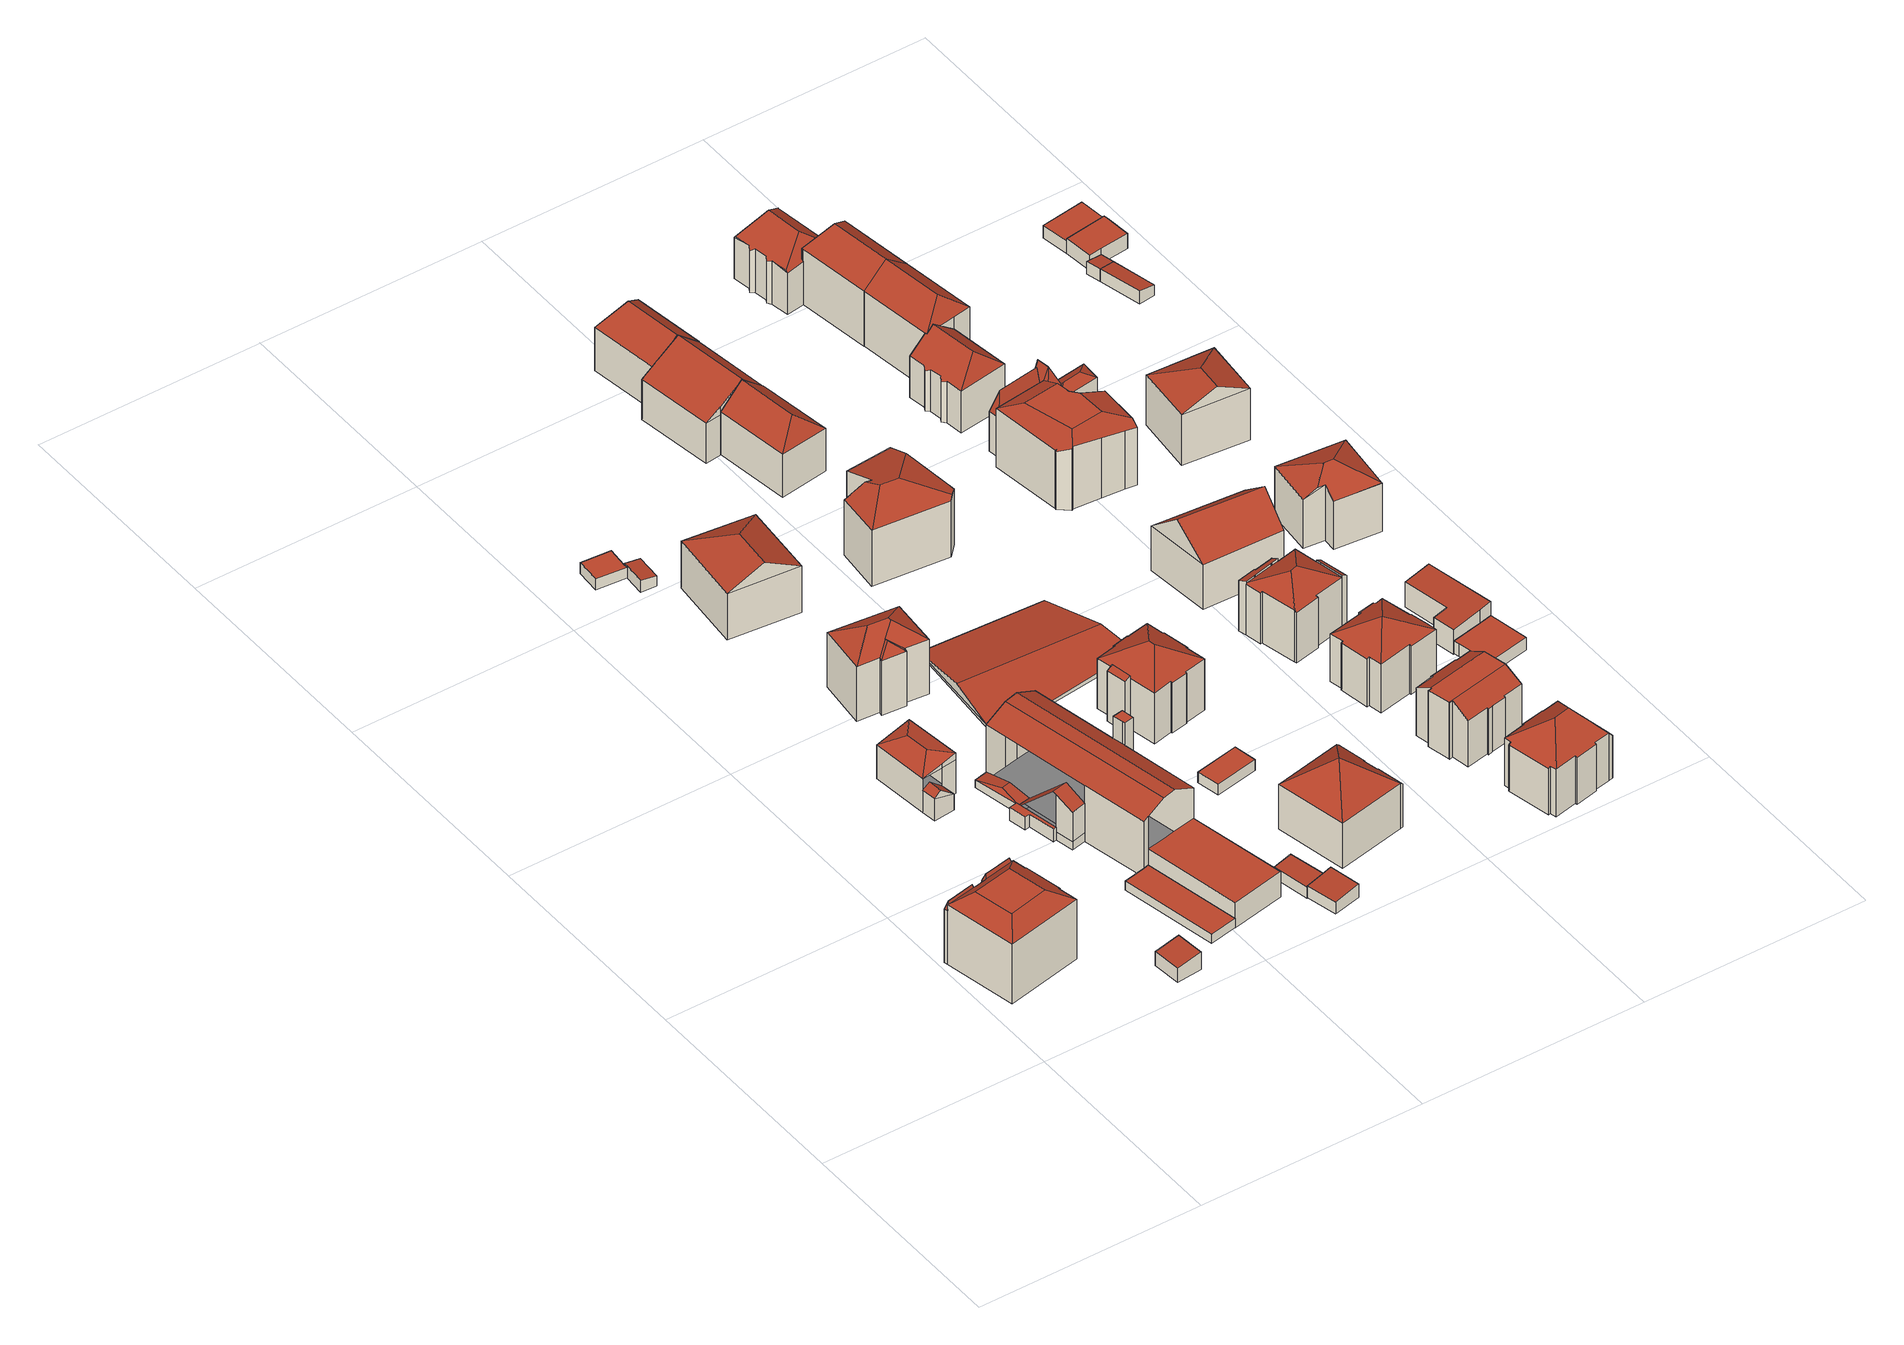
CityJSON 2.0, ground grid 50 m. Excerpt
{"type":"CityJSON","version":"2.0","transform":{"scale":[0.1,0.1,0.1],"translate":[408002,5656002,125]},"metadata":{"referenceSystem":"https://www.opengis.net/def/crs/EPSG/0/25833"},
"CityObjects":{
"building1":{"type":"Building","attributes":{"Gemeindeschluessel":14612000,"Geometrietyp2DReferenz":"3000","function":"31001_9998","roofType":"9999"},"children":["building1-1","building1-2","building1-3"]},
"building1-1":{"type":"BuildingPart","attributes":{"Dachtyp_tdc":"tdcCutTentRoof","Dachneigung":0.402,"QualitaetDacherkennung":62,"Geometrietyp2DReferenz":"3000","measuredHeight":16.94,"roofType":"9999"},"parents":["building1"],"geometry":[{"type":"MultiSurface","lod":"2","boundaries":[[[0,1,2,3,4,5]],[[6,7,8,9,10]],[[7,11,12,8]],[[11,13,14,12]],[[13,15,16,14]],[[15,17,18,16]],[[17,19,20,18]],[[19,21,22,23,20]],[[21,19,24,25]],[[6,1,0,21,25,26]],[[17,15,13,11,7,6,26,27]],[[19,17,27,24]],[[27,26,25,24]],[[23,4,3,9,8,12,14,16,18,20]]],"semantics":{"surfaces":[{"type":"WallSurface"},{"type":"RoofSurface"},{"type":"GroundSurface"}],"values":[0,0,0,0,0,0,0,0,1,1,1,1,1,2]}}]},
"building1-2":{"type":"BuildingPart","attributes":{"Dachtyp_tdc":"tdcFreeFormRoof","Dachneigung":76.06,"QualitaetDacherkennung":19,"Geometrietyp2DReferenz":"3000","measuredHeight":14.95,"roofType":"5000"},"parents":["building1"],"geometry":[{"type":"MultiSurface","lod":"2","boundaries":[[[22,28,29,23]],[[28,30,31,29]],[[30,5,4,31]],[[32,5,30]],[[33,32,30,28]],[[33,28,22]],[[32,33,22,5]],[[23,29,31,4]]],"semantics":{"surfaces":[{"type":"WallSurface"},{"type":"RoofSurface"},{"type":"GroundSurface"}],"values":[0,0,0,1,1,1,1,2]}}]},
"building1-3":{"type":"BuildingPart","attributes":{"Dachtyp_tdc":"tdcFreeFormRoof","Dachneigung":71.54,"QualitaetDacherkennung":15,"Geometrietyp2DReferenz":"3000","measuredHeight":15.08,"roofType":"5000"},"parents":["building1"],"geometry":[{"type":"MultiSurface","lod":"2","boundaries":[[[2,34,35,3]],[[34,36,37,35]],[[36,10,9,37]],[[38,10,36]],[[39,38,36,34]],[[39,34,2]],[[38,39,2,10]],[[3,35,37,9]]],"semantics":{"surfaces":[{"type":"WallSurface"},{"type":"RoofSurface"},{"type":"GroundSurface"}],"values":[0,0,0,1,1,1,1,2]}}]},
"building2":{"type":"Building","attributes":{"Dachtyp_tdc":"tdcPolyFlatRoof","Gemeindeschluessel":14612000,"Dachneigung":8.79,"QualitaetDacherkennung":80,"Geometrietyp2DReferenz":"3000","measuredHeight":4.25,"function":"31001_9998","roofType":"2100"},"geometry":[{"type":"Solid","lod":"2","boundaries":[[[[40,41,42,43]],[[41,44,45,42]],[[44,46,47,45]],[[46,40,43,47]],[[46,44,41,40]],[[43,42,45,47]]]],"semantics":{"surfaces":[{"type":"WallSurface"},{"type":"RoofSurface"},{"type":"GroundSurface"}],"values":[[0,0,0,0,1,2]]}}]},
"building3":{"type":"Building","attributes":{"Gemeindeschluessel":14612000,"Geometrietyp2DReferenz":"3000","function":"31001_9998","roofType":"9999"},"children":["building3-1","building3-2"]},
"building3-1":{"type":"BuildingPart","attributes":{"Dachtyp_tdc":"tdcHipRoof","Dachneigung":31.62,"QualitaetDacherkennung":40,"Geometrietyp2DReferenz":"3000","measuredHeight":10.61,"roofType":"3200"},"parents":["building3"],"geometry":[{"type":"MultiSurface","lod":"2","boundaries":[[[48,49,50,51]],[[49,52,53,50]],[[52,54,55,53]],[[54,56,55]],[[57,48,51,58,59]],[[60,48,61]],[[62,63,64,57]],[[48,57,64,61]],[[63,60,61,64]],[[49,60,63,52]],[[52,63,62,54]],[[54,62,57]],[[48,60,49]],[[51,50,53,55,58]]],"semantics":{"surfaces":[{"type":"WallSurface"},{"type":"RoofSurface"},{"type":"GroundSurface"}],"values":[0,0,0,0,0,1,1,1,1,0,0,0,0,2]}}]},
"building3-2":{"type":"BuildingPart","attributes":{"Dachtyp_tdc":"tdcGableRoof","Dachneigung":40.63,"QualitaetDacherkennung":19,"Geometrietyp2DReferenz":"3000","measuredHeight":6.52,"roofType":"3100"},"parents":["building3"],"geometry":[{"type":"MultiSurface","lod":"2","boundaries":[[[65,59,58,66]],[[56,67,68,55]],[[67,65,66,68]],[[65,67,69]],[[59,65,69,70]],[[67,56,70,69]],[[66,58,55,68]]],"semantics":{"surfaces":[{"type":"WallSurface"},{"type":"RoofSurface"},{"type":"GroundSurface"}],"values":[0,0,0,0,1,1,2]}}]},
"building4":{"type":"Building","attributes":{"Dachtyp_tdc":"tdcPolyFlatRoof","Gemeindeschluessel":14612000,"Dachneigung":0,"QualitaetDacherkennung":82,"Geometrietyp2DReferenz":"3000","measuredHeight":2.17,"function":"31001_9998","roofType":"1000"},"geometry":[{"type":"Solid","lod":"2","boundaries":[[[[71,72,73,74]],[[72,75,76,73]],[[75,77,78,76]],[[77,79,80,78]],[[79,71,74,80]],[[79,77,75,72,71]],[[74,73,76,78,80]]]],"semantics":{"surfaces":[{"type":"WallSurface"},{"type":"RoofSurface"},{"type":"GroundSurface"}],"values":[[0,0,0,0,0,1,2]]}}]},
"building5":{"type":"Building","attributes":{"Dachtyp_tdc":"tdcPolyFlatRoof","Gemeindeschluessel":14612000,"Dachneigung":0,"QualitaetDacherkennung":90,"Geometrietyp2DReferenz":"3000","measuredHeight":2.6,"function":"31001_9998","roofType":"1000"},"geometry":[{"type":"Solid","lod":"2","boundaries":[[[[81,82,83,84]],[[82,85,86,83]],[[85,87,88,86]],[[87,89,90,88]],[[89,81,84,90]],[[89,87,85,82,81]],[[84,83,86,88,90]]]],"semantics":{"surfaces":[{"type":"WallSurface"},{"type":"RoofSurface"},{"type":"GroundSurface"}],"values":[[0,0,0,0,0,1,2]]}}]},
"building6":{"type":"Building","attributes":{"Gemeindeschluessel":14612000,"Geometrietyp2DReferenz":"3000","function":"31001_9998","roofType":"9999"},"children":["building6-1","building6-2","building6-3","building6-4","building6-5","building6-6"]},
"building6-1":{"type":"BuildingPart","attributes":{"Dachtyp_tdc":"tdcPolyFlatRoof","Dachneigung":0,"QualitaetDacherkennung":46,"Geometrietyp2DReferenz":"3000","measuredHeight":18.83,"roofType":"1000"},"parents":["building6"],"geometry":[{"type":"MultiSurface","lod":"2","boundaries":[[[91,92,93,94,95]],[[92,96,97,93]],[[96,98,99,100,97]],[[98,96,92,91]],[[94,93,97,100]]],"semantics":{"surfaces":[{"type":"WallSurface"},{"type":"RoofSurface"},{"type":"GroundSurface"}],"values":[0,0,0,1,2]}}]},
"building6-2":{"type":"BuildingPart","attributes":{"Dachtyp_tdc":"tdcHipAndGableRoof","Dachneigung":10.88,"QualitaetDacherkennung":46,"Geometrietyp2DReferenz":"3000","measuredHeight":3.01,"roofType":"5000"},"parents":["building6"],"geometry":[{"type":"MultiSurface","lod":"2","boundaries":[[[101,102,103,104,105]],[[102,106,107,103]],[[102,101,108]],[[101,109,110,108]],[[106,102,108,110]],[[111,104,103,107]]],"semantics":{"surfaces":[{"type":"WallSurface"},{"type":"RoofSurface"},{"type":"GroundSurface"}],"values":[0,0,1,1,1,2]}}]},
"building6-3":{"type":"BuildingPart","attributes":{"Dachtyp_tdc":"tdcCutGableRoof","Dachneigung":25.06,"QualitaetDacherkennung":54,"Geometrietyp2DReferenz":"3000","measuredHeight":16.02,"roofType":"9999"},"parents":["building6"],"geometry":[{"type":"MultiSurface","lod":"2","boundaries":[[[112,113,114,115]],[[113,95,94,114]],[[99,116,117,118,100]],[[119,120,121,122,123]],[[120,124,125,126,127,121]],[[128,129,130,107,106]],[[129,131,132,130]],[[131,112,115,132]],[[133,116,99,95,113,112,131]],[[129,128,124,120,119,134]],[[131,129,134,133]],[[115,114,94,100,118,135,136,122,121,127,111,107,130,132]]],"semantics":{"surfaces":[{"type":"WallSurface"},{"type":"RoofSurface"},{"type":"GroundSurface"}],"values":[0,0,0,0,0,0,0,0,1,1,1,2]}}]},
"building6-4":{"type":"BuildingPart","attributes":{"Dachtyp_tdc":"tdcPolyFlatRoof","Dachneigung":0,"QualitaetDacherkennung":67,"Geometrietyp2DReferenz":"3000","measuredHeight":6.04,"roofType":"1000"},"parents":["building6"],"geometry":[{"type":"MultiSurface","lod":"2","boundaries":[[[117,137,138,118]],[[137,139,140,138]],[[139,123,122,140]],[[123,139,137,117,141,142]],[[118,138,140,122,136,135]]],"semantics":{"surfaces":[{"type":"WallSurface"},{"type":"RoofSurface"},{"type":"GroundSurface"}],"values":[0,0,0,1,2]}}]},
"building6-5":{"type":"BuildingPart","attributes":{"Dachtyp_tdc":"tdcGableRoof","Dachneigung":44.97,"QualitaetDacherkennung":14,"Geometrietyp2DReferenz":"3000","measuredHeight":11.4,"roofType":"3100"},"parents":["building6"],"geometry":[{"type":"MultiSurface","lod":"2","boundaries":[[[143,144,145,146]],[[147,105,104,148]],[[126,143,146,127]],[[125,149,150,151,152]],[[105,147,153,150,149,154]],[[143,152,151,155,144]],[[126,125,152,143]],[[146,145,148,104,111,127]]],"semantics":{"surfaces":[{"type":"WallSurface"},{"type":"RoofSurface"},{"type":"GroundSurface"}],"values":[0,0,0,1,1,0,0,2]}}]},
"building6-6":{"type":"BuildingPart","attributes":{"Dachtyp_tdc":"tdcPolyFlatRoof","Dachneigung":0,"QualitaetDacherkennung":0,"Geometrietyp2DReferenz":"3000","measuredHeight":3.06,"roofType":"9999"},"parents":["building6"],"geometry":[{"type":"MultiSurface","lod":"2","boundaries":[[[155,153,156,157,158,159,160]],[[160,159,161,162]],[[159,158,163,161]],[[158,157,164,163]],[[157,156,147,148,164]],[[147,156,153]],[[155,160,162,145,144]],[[162,161,163,164,148,145]],[[144,145,148,147]],[[144,147,153,155]]],"semantics":{"surfaces":[{"type":"RoofSurface"},{"type":"WallSurface"},{"type":"GroundSurface"},{"type":"ClosureSurface","isClosure":"1","QuelleClosure":"LoD1Solid"}],"values":[0,1,1,1,1,1,1,2,3,3]}}]},
"building7":{"type":"Building","attributes":{"Dachtyp_tdc":"tdcPolyFlatRoof","Gemeindeschluessel":14612000,"Dachneigung":7.01,"QualitaetDacherkennung":100,"Geometrietyp2DReferenz":"3000","measuredHeight":2.95,"function":"31001_9998","roofType":"2100"},"geometry":[{"type":"Solid","lod":"2","boundaries":[[[[165,166,167,83]],[[166,168,169,167]],[[168,170,171,169]],[[170,172,86,171]],[[172,165,83,86]],[[172,170,168,166,165]],[[83,167,169,171,86]]]],"semantics":{"surfaces":[{"type":"WallSurface"},{"type":"RoofSurface"},{"type":"GroundSurface"}],"values":[[0,0,0,0,0,1,2]]}}]},
"building8":{"type":"Building","attributes":{"Dachtyp_tdc":"tdcFreeFormRoof","Gemeindeschluessel":14612000,"Dachneigung":32.02,"QualitaetDacherkennung":77,"Geometrietyp2DReferenz":"3000","measuredHeight":16.7,"function":"31001_9998","roofType":"5000"},"geometry":[{"type":"Solid","lod":"2","boundaries":[[[[173,174,175,176]],[[174,177,178,175]],[[177,179,180,178]],[[179,181,182,180]],[[181,183,184,182]],[[183,185,186,184]],[[185,187,188,186]],[[187,173,176,188]],[[189,187,185]],[[190,189,185,183]],[[191,190,183,181]],[[192,193,191,181,179]],[[194,192,179,177]],[[194,177,174]],[[193,192,194,174,173]],[[189,190,191,193,173,187]],[[176,175,178,180,182,184,186,188]]]],"semantics":{"surfaces":[{"type":"WallSurface"},{"type":"RoofSurface"},{"type":"GroundSurface"}],"values":[[0,0,0,0,0,0,0,0,1,1,1,1,1,1,1,1,2]]}}]},
"building9":{"type":"Building","attributes":{"Dachtyp_tdc":"tdcPolyFlatRoof","Gemeindeschluessel":14612000,"Dachneigung":3.19,"QualitaetDacherkennung":87,"Geometrietyp2DReferenz":"3000","measuredHeight":2.93,"function":"31001_9998","roofType":"2100"},"geometry":[{"type":"Solid","lod":"2","boundaries":[[[[195,196,197,198]],[[196,199,200,197]],[[199,201,202,200]],[[201,195,198,202]],[[201,199,196,195]],[[198,197,200,202]]]],"semantics":{"surfaces":[{"type":"WallSurface"},{"type":"RoofSurface"},{"type":"GroundSurface"}],"values":[[0,0,0,0,1,2]]}}]},
"building10":{"type":"Building","attributes":{"Dachtyp_tdc":"tdcPolyFlatRoof","Gemeindeschluessel":14612000,"Dachneigung":4.48,"QualitaetDacherkennung":63,"Geometrietyp2DReferenz":"3000","measuredHeight":3.31,"function":"31001_9998","roofType":"2100"},"geometry":[{"type":"Solid","lod":"2","boundaries":[[[[203,204,205,206]],[[204,207,208,205]],[[207,209,210,208]],[[209,211,212,210]],[[211,203,206,212]],[[211,209,207,204,203]],[[206,205,208,210,212]]]],"semantics":{"surfaces":[{"type":"WallSurface"},{"type":"RoofSurface"},{"type":"GroundSurface"}],"values":[[0,0,0,0,0,1,2]]}}]},
"building11":{"type":"Building","attributes":{"Dachtyp_tdc":"tdcHipAndGableRoof","Gemeindeschluessel":14612000,"Dachneigung":28.93,"QualitaetDacherkennung":48,"Geometrietyp2DReferenz":"3000","measuredHeight":15.5,"function":"31001_9998","roofType":"5000"},"geometry":[{"type":"Solid","lod":"2","boundaries":[[[[213,214,215,216]],[[214,217,218,215]],[[217,219,220,218]],[[219,213,216,220]],[[217,214,221]],[[213,219,222]],[[214,213,222,221]],[[219,217,221,222]],[[216,215,218,220]]]],"semantics":{"surfaces":[{"type":"WallSurface"},{"type":"RoofSurface"},{"type":"GroundSurface"}],"values":[[0,0,0,0,1,0,1,1,2]]}}]},
"building12":{"type":"Building","attributes":{"Dachtyp_tdc":"tdcPolyFlatRoof","Gemeindeschluessel":14612000,"Dachneigung":0,"QualitaetDacherkennung":91,"Geometrietyp2DReferenz":"3000","measuredHeight":2.6,"function":"31001_9998","roofType":"1000"},"geometry":[{"type":"Solid","lod":"2","boundaries":[[[[223,224,225,226]],[[224,227,228,225]],[[227,229,230,228]],[[229,223,226,230]],[[229,227,224,223]],[[226,225,228,230]]]],"semantics":{"surfaces":[{"type":"WallSurface"},{"type":"RoofSurface"},{"type":"GroundSurface"}],"values":[[0,0,0,0,1,2]]}}]},
"building13":{"type":"Building","attributes":{"Dachtyp_tdc":"tdcTentRoof","Gemeindeschluessel":14612000,"Dachneigung":38.96,"QualitaetDacherkennung":72,"Geometrietyp2DReferenz":"3000","measuredHeight":17.16,"function":"31001_9998","roofType":"3500"},"geometry":[{"type":"Solid","lod":"2","boundaries":[[[[231,232,233,234]],[[232,235,236,233]],[[235,237,238,236]],[[237,239,240,238]],[[239,241,242,240]],[[241,243,244,242]],[[243,245,246,244]],[[245,247,248,246]],[[247,249,250,248]],[[249,231,234,250]],[[241,239,251]],[[243,241,251]],[[245,243,251]],[[239,237,235,232,231,249,247,245,251]],[[234,233,236,238,240,242,244,246,248,250]]]],"semantics":{"surfaces":[{"type":"WallSurface"},{"type":"RoofSurface"},{"type":"GroundSurface"}],"values":[[0,0,0,0,0,0,0,0,0,0,1,1,1,1,2]]}}]},
"building14":{"type":"Building","attributes":{"Dachtyp_tdc":"tdcFreeFormRoof","Gemeindeschluessel":14612000,"Dachneigung":10.52,"QualitaetDacherkennung":13,"Geometrietyp2DReferenz":"3000","measuredHeight":2.81,"function":"31001_9998","roofType":"5000"},"geometry":[{"type":"Solid","lod":"2","boundaries":[[[[252,253,254,255]],[[253,256,257,254]],[[256,258,259,257]],[[258,260,261,259]],[[260,252,255,261]],[[262,260,258,263]],[[253,252,262,263,256]],[[258,256,263]],[[252,260,262]],[[255,254,257,259,261]]]],"semantics":{"surfaces":[{"type":"WallSurface"},{"type":"RoofSurface"},{"type":"GroundSurface"}],"values":[[0,0,0,0,0,1,1,0,0,2]]}}]},
"building15":{"type":"Building","attributes":{"Gemeindeschluessel":14612000,"Geometrietyp2DReferenz":"3000","function":"31001_9998","roofType":"9999"},"children":["building15-1","building15-2"]},
"building15-1":{"type":"BuildingPart","attributes":{"Dachtyp_tdc":"tdcPolyFlatRoof","Dachneigung":24.67,"QualitaetDacherkennung":54,"Geometrietyp2DReferenz":"3000","measuredHeight":12.78,"roofType":"2100"},"parents":["building15"],"geometry":[{"type":"MultiSurface","lod":"2","boundaries":[[[264,265,266,267]],[[265,268,266]],[[269,270,271,272,273]],[[270,264,267,271]],[[270,269,265,264]],[[267,266,272,271]]],"semantics":{"surfaces":[{"type":"WallSurface"},{"type":"RoofSurface"},{"type":"GroundSurface"}],"values":[0,0,0,0,1,2]}}]},
"building15-2":{"type":"BuildingPart","attributes":{"Dachtyp_tdc":"tdcHipRoof","Dachneigung":29.64,"QualitaetDacherkennung":81,"Geometrietyp2DReferenz":"3000","measuredHeight":16.05,"roofType":"3200"},"parents":["building15"],"geometry":[{"type":"MultiSurface","lod":"2","boundaries":[[[268,274,266]],[[274,275,276,266]],[[275,277,278,276]],[[277,279,280,278]],[[279,281,282,280]],[[281,283,284,282]],[[283,285,286,284]],[[285,287,288,286]],[[287,289,290,288]],[[289,291,292,290]],[[291,293,294,292]],[[293,295,296,294]],[[295,297,298,296]],[[297,299,300,298]],[[299,301,302,300]],[[301,303,304,302]],[[303,305,306,304]],[[305,273,272,306]],[[305,303,301,299,297,295,307]],[[285,283,281,279,277,275,308]],[[295,293,291,289,287,285,308,307]],[[275,274,268,309,273,305,307,308]],[[266,276,278,280,282,284,286,288,290,292,294,296,298,300,302,304,306,272]]],"semantics":{"surfaces":[{"type":"WallSurface"},{"type":"RoofSurface"},{"type":"GroundSurface"}],"values":[0,0,0,0,0,0,0,0,0,0,0,0,0,0,0,0,0,0,1,1,1,1,2]}}]},
"building16":{"type":"Building","attributes":{"Dachtyp_tdc":"tdcFreeFormRoof","Gemeindeschluessel":14612000,"Dachneigung":16.61,"QualitaetDacherkennung":41,"Geometrietyp2DReferenz":"3000","measuredHeight":16.57,"function":"31001_9998","roofType":"5000"},"geometry":[{"type":"Solid","lod":"2","boundaries":[[[[310,311,312,313]],[[311,314,315,312]],[[314,316,317,315]],[[316,318,319,317]],[[318,320,321,319]],[[320,322,323,321]],[[322,310,313,323]],[[324,320,325,326]],[[327,328,311,310,329]],[[326,325,318,316,314,328,327]],[[322,324,326,327,329]],[[320,318,325]],[[310,322,329]],[[314,311,328]],[[322,320,324]],[[313,312,315,317,319,321,323]]]],"semantics":{"surfaces":[{"type":"WallSurface"},{"type":"RoofSurface"},{"type":"GroundSurface"}],"values":[[0,0,0,0,0,0,0,1,1,1,1,0,0,0,0,2]]}}]},
"building17":{"type":"Building","attributes":{"Dachtyp_tdc":"tdcHipAndGableRoof","Gemeindeschluessel":14612000,"Dachneigung":40.54,"QualitaetDacherkennung":87,"Geometrietyp2DReferenz":"3000","measuredHeight":15.01,"function":"31001_9998","roofType":"5000"},"geometry":[{"type":"Solid","lod":"2","boundaries":[[[[330,331,332,333]],[[331,334,335,332]],[[334,336,337,335]],[[336,330,333,337]],[[334,331,338]],[[330,336,339]],[[331,330,339,338]],[[336,334,338,339]],[[333,332,335,337]]]],"semantics":{"surfaces":[{"type":"WallSurface"},{"type":"RoofSurface"},{"type":"GroundSurface"}],"values":[[0,0,0,0,1,0,1,1,2]]}}]},
"building18":{"type":"Building","attributes":{"Dachtyp_tdc":"tdcGableRoof","Gemeindeschluessel":14612000,"Dachneigung":30.45,"QualitaetDacherkennung":65,"Geometrietyp2DReferenz":"3000","measuredHeight":15.04,"function":"31001_9998","roofType":"3100"},"geometry":[{"type":"Solid","lod":"2","boundaries":[[[[340,341,342,343]],[[341,344,345,342]],[[344,346,347,345]],[[346,348,349,347]],[[348,350,351,349]],[[350,340,343,351]],[[350,352,353,354,355,340]],[[356,354,353,357]],[[344,356,357,346]],[[346,357,353,352,348]],[[341,355,354,356,344]],[[340,355,341]],[[348,352,350]],[[343,342,345,347,349,351]]]],"semantics":{"surfaces":[{"type":"WallSurface"},{"type":"RoofSurface"},{"type":"GroundSurface"}],"values":[[0,0,0,0,0,0,1,1,0,0,0,0,0,2]]}}]},
"building19":{"type":"Building","attributes":{"Dachtyp_tdc":"tdcHipAndGableRoof","Gemeindeschluessel":14612000,"Dachneigung":41.3,"QualitaetDacherkennung":80,"Geometrietyp2DReferenz":"3000","measuredHeight":15.35,"function":"31001_9998","roofType":"5000"},"geometry":[{"type":"Solid","lod":"2","boundaries":[[[[358,359,360,361]],[[359,362,363,360]],[[362,364,365,363]],[[364,358,361,365]],[[362,359,366]],[[358,364,367]],[[359,358,367,366]],[[364,362,366,367]],[[361,360,363,365]]]],"semantics":{"surfaces":[{"type":"WallSurface"},{"type":"RoofSurface"},{"type":"GroundSurface"}],"values":[[0,0,0,0,1,0,1,1,2]]}}]},
"building20":{"type":"Building","attributes":{"Dachtyp_tdc":"tdcFreeFormRoof","Gemeindeschluessel":14612000,"Dachneigung":35.52,"QualitaetDacherkennung":66,"Geometrietyp2DReferenz":"3000","measuredHeight":16.16,"function":"31001_9998","roofType":"5000"},"geometry":[{"type":"Solid","lod":"2","boundaries":[[[[368,369,370,371]],[[369,372,373,370]],[[372,374,375,373]],[[374,376,377,375]],[[376,378,379,377]],[[378,380,381,379]],[[380,382,383,381]],[[382,384,385,383]],[[384,386,387,385]],[[386,388,389,387]],[[388,390,391,389]],[[390,392,393,391]],[[392,394,395,393]],[[394,396,397,395]],[[396,398,399,397]],[[398,400,401,399]],[[400,402,403,401]],[[402,404,405,403]],[[404,406,407,405]],[[406,408,409,407]],[[408,410,411,409]],[[410,368,371,411]],[[372,369,368,410,408,406,412]],[[406,404,402,400,398,396,413,412]],[[396,394,392,390,388,386,384,382,413]],[[382,380,378,376,374,372,412,413]],[[371,370,373,375,377,379,381,383,385,387,389,391,393,395,397,399,401,403,405,407,409,411]]]],"semantics":{"surfaces":[{"type":"WallSurface"},{"type":"RoofSurface"},{"type":"GroundSurface"}],"values":[[0,0,0,0,0,0,0,0,0,0,0,0,0,0,0,0,0,0,0,0,0,0,1,1,1,1,2]]}}]},
"building21":{"type":"Building","attributes":{"Dachtyp_tdc":"tdcCutGableRoof","Gemeindeschluessel":14612000,"Dachneigung":0.032,"QualitaetDacherkennung":46,"Geometrietyp2DReferenz":"3000","measuredHeight":13.68,"function":"31001_9998","roofType":"9999"},"geometry":[{"type":"Solid","lod":"2","boundaries":[[[[414,415,416,417]],[[415,418,419,416]],[[418,420,421,419]],[[420,422,423,421]],[[422,424,425,423]],[[424,426,427,425]],[[426,428,429,427]],[[428,430,431,429]],[[430,432,433,431]],[[432,434,435,433]],[[434,436,437,435]],[[436,438,439,437]],[[438,440,441,439]],[[440,442,443,441]],[[442,444,445,443]],[[444,446,447,445]],[[446,448,449,447]],[[448,450,451,449]],[[450,452,453,451]],[[452,454,455,453]],[[454,414,417,455]],[[450,448,446,444,442,440,438,436,434,432,430]],[[428,426,424,422,420,418,415,414]],[[430,428,414,454,452,450]],[[417,416,419,421,423,425,427,429,431,433,435,437,439,441,443,445,447,449,451,453,455]]]],"semantics":{"surfaces":[{"type":"WallSurface"},{"type":"RoofSurface"},{"type":"GroundSurface"}],"values":[[0,0,0,0,0,0,0,0,0,0,0,0,0,0,0,0,0,0,0,0,0,1,1,1,2]]}}]},
"building22":{"type":"Building","attributes":{"Dachtyp_tdc":"tdcTentRoof","Gemeindeschluessel":14612000,"Dachneigung":30.21,"QualitaetDacherkennung":72,"Geometrietyp2DReferenz":"3000","measuredHeight":15.25,"function":"31001_9998","roofType":"3500"},"geometry":[{"type":"Solid","lod":"2","boundaries":[[[[456,457,458,459]],[[457,460,461,458]],[[460,462,463,461]],[[462,464,465,463]],[[464,466,467,465]],[[466,468,469,467]],[[468,470,471,469]],[[470,472,473,471]],[[472,474,475,473]],[[474,476,477,475]],[[476,478,479,477]],[[478,480,481,479]],[[480,482,483,481]],[[482,484,485,483]],[[484,486,487,485]],[[486,488,489,487]],[[488,456,459,489]],[[470,468,466,464,462,460,490]],[[478,476,474,472,470,490]],[[484,482,480,478,490]],[[460,457,456,488,486,484,490]],[[459,458,461,463,465,467,469,471,473,475,477,479,481,483,485,487,489]]]],"semantics":{"surfaces":[{"type":"WallSurface"},{"type":"RoofSurface"},{"type":"GroundSurface"}],"values":[[0,0,0,0,0,0,0,0,0,0,0,0,0,0,0,0,0,1,1,1,1,2]]}}]},
"building23":{"type":"Building","attributes":{"Gemeindeschluessel":14612000,"Geometrietyp2DReferenz":"3000","function":"31001_9998","roofType":"9999"},"children":["building23-1","building23-2","building23-3"]},
"building23-1":{"type":"BuildingPart","attributes":{"Dachtyp_tdc":"tdcPolyFlatRoof","Dachneigung":27.42,"QualitaetDacherkennung":77,"Geometrietyp2DReferenz":"3000","measuredHeight":12.73,"roofType":"2100"},"parents":["building23"],"geometry":[{"type":"MultiSurface","lod":"2","boundaries":[[[491,492,493,494,495]],[[496,497,498,499,500]],[[497,491,495,498]],[[497,496,492,491]],[[495,494,499,498]]],"semantics":{"surfaces":[{"type":"WallSurface"},{"type":"RoofSurface"},{"type":"GroundSurface"}],"values":[0,0,0,1,2]}}]},
"building23-2":{"type":"BuildingPart","attributes":{"Dachtyp_tdc":"tdcFreeFormRoof","Dachneigung":26.65,"QualitaetDacherkennung":76,"Geometrietyp2DReferenz":"3000","measuredHeight":15.36,"roofType":"5000"},"parents":["building23"],"geometry":[{"type":"MultiSurface","lod":"2","boundaries":[[[501,500,499,502]],[[493,503,504,494]],[[503,505,506,504]],[[505,507,508,506]],[[507,509,510,508]],[[509,511,512,510]],[[511,513,514,512]],[[513,515,516,514]],[[517,518,519,520]],[[518,501,502,519]],[[521,515,513,511,509,522]],[[509,507,505,503,493,523,522]],[[493,500,501,523]],[[501,518,517,521,522,523]],[[502,499,494,504,506,508,510,512,514,516,524,520,519]]],"semantics":{"surfaces":[{"type":"WallSurface"},{"type":"RoofSurface"},{"type":"GroundSurface"}],"values":[0,0,0,0,0,0,0,0,0,0,1,1,1,1,2]}}]},
"building23-3":{"type":"BuildingPart","attributes":{"Dachtyp_tdc":"tdcPolyFlatRoof","Dachneigung":25.92,"QualitaetDacherkennung":52,"Geometrietyp2DReferenz":"3000","measuredHeight":13,"roofType":"2100"},"parents":["building23"],"geometry":[{"type":"MultiSurface","lod":"2","boundaries":[[[525,526,527,516,515]],[[526,528,529,527]],[[528,530,531,529]],[[530,532,533,531]],[[532,534,535,533]],[[534,536,517,520,535]],[[534,532,530,528,526,525,536]],[[520,524,516,527,529,531,533,535]]],"semantics":{"surfaces":[{"type":"WallSurface"},{"type":"RoofSurface"},{"type":"GroundSurface"}],"values":[0,0,0,0,0,0,1,2]}}]},
"building24":{"type":"Building","attributes":{"Dachtyp_tdc":"tdcFreeFormRoof","Gemeindeschluessel":14612000,"Dachneigung":40.7,"QualitaetDacherkennung":6,"Geometrietyp2DReferenz":"3000","measuredHeight":17.08,"function":"31001_9998","roofType":"5000"},"geometry":[{"type":"Solid","lod":"2","boundaries":[[[[537,538,539,540]],[[538,541,542,539]],[[541,543,544,542]],[[543,537,540,544]],[[545,543,541]],[[546,545,541,538]],[[546,538,537]],[[545,546,537,543]],[[540,539,542,544]]]],"semantics":{"surfaces":[{"type":"WallSurface"},{"type":"RoofSurface"},{"type":"GroundSurface"}],"values":[[0,0,0,0,0,1,0,1,2]]}}]},
"building25":{"type":"Building","attributes":{"Dachtyp_tdc":"tdcFreeFormRoof","Gemeindeschluessel":14612000,"Dachneigung":1.9,"QualitaetDacherkennung":42,"Geometrietyp2DReferenz":"3000","measuredHeight":16.12,"function":"31001_9998","roofType":"5000"},"geometry":[{"type":"Solid","lod":"2","boundaries":[[[[547,548,549,550]],[[548,551,552,549]],[[551,553,554,552]],[[553,555,556,554]],[[555,557,558,556]],[[557,559,560,558]],[[559,561,562,560]],[[561,563,564,562]],[[563,565,566,564]],[[565,567,568,566]],[[567,569,570,568]],[[569,571,572,570]],[[571,547,550,572]],[[548,547,573,574,575,576,553,551]],[[577,563,561,559,557,555,576,575]],[[577,578,565,563]],[[574,573,571,569]],[[574,569,567,578,577,575]],[[567,565,578]],[[547,571,573]],[[555,553,576]],[[550,549,552,554,556,558,560,562,564,566,568,570,572]]]],"semantics":{"surfaces":[{"type":"WallSurface"},{"type":"RoofSurface"},{"type":"GroundSurface"}],"values":[[0,0,0,0,0,0,0,0,0,0,0,0,0,1,1,1,1,1,0,0,0,2]]}}]},
"building26":{"type":"Building","attributes":{"Dachtyp_tdc":"tdcFreeFormRoof","Gemeindeschluessel":14612000,"Dachneigung":74.58,"QualitaetDacherkennung":13,"Geometrietyp2DReferenz":"3000","measuredHeight":14.63,"function":"31001_9998","roofType":"5000"},"geometry":[{"type":"Solid","lod":"2","boundaries":[[[[579,580,581,582]],[[580,583,584,581]],[[583,585,586,584]],[[585,579,582,586]],[[587,588,585,583]],[[587,583,580]],[[588,587,580,579]],[[588,579,585]],[[582,581,584,586]]]],"semantics":{"surfaces":[{"type":"WallSurface"},{"type":"RoofSurface"},{"type":"GroundSurface"}],"values":[[0,0,0,0,1,0,1,1,2]]}}]},
"building27":{"type":"Building","attributes":{"Dachtyp_tdc":"tdcHipAndGableRoof","Gemeindeschluessel":14612000,"Dachneigung":39.25,"QualitaetDacherkennung":81,"Geometrietyp2DReferenz":"3000","measuredHeight":14.67,"function":"31001_9998","roofType":"5000"},"geometry":[{"type":"Solid","lod":"2","boundaries":[[[[589,590,591,592]],[[590,593,594,591]],[[593,595,596,594]],[[595,597,598,596]],[[597,599,600,598]],[[599,601,602,600]],[[601,603,604,602]],[[603,605,606,604]],[[605,607,608,606]],[[607,609,610,608]],[[609,611,612,610]],[[611,613,614,612]],[[613,589,592,614]],[[609,607,615]],[[607,605,603,615]],[[603,601,599,597,595,593,590,589,613,611,609,615]],[[592,591,594,596,598,600,602,604,606,608,610,612,614]]]],"semantics":{"surfaces":[{"type":"WallSurface"},{"type":"RoofSurface"},{"type":"GroundSurface"}],"values":[[0,0,0,0,0,0,0,0,0,0,0,0,0,1,1,1,2]]}}]},
"building28":{"type":"Building","attributes":{"Dachtyp_tdc":"tdcPolyFlatRoof","Gemeindeschluessel":14612000,"Dachneigung":0,"QualitaetDacherkennung":78,"Geometrietyp2DReferenz":"3000","measuredHeight":2.92,"function":"31001_9998","roofType":"1000"},"geometry":[{"type":"Solid","lod":"2","boundaries":[[[[616,617,618,619]],[[617,620,621,618]],[[620,622,623,621]],[[622,624,625,623]],[[624,626,627,625]],[[626,628,629,627]],[[628,630,631,629]],[[630,632,633,631]],[[632,616,619,633]],[[632,630,628,626,624,622,620,617,616]],[[619,618,621,623,625,627,629,631,633]]]],"semantics":{"surfaces":[{"type":"WallSurface"},{"type":"RoofSurface"},{"type":"GroundSurface"}],"values":[[0,0,0,0,0,0,0,0,0,1,2]]}}]},
"building29":{"type":"Building","attributes":{"Dachtyp_tdc":"tdcFreeFormRoof","Gemeindeschluessel":14612000,"Dachneigung":67.9,"QualitaetDacherkennung":7,"Geometrietyp2DReferenz":"3000","measuredHeight":14.6,"function":"31001_9998","roofType":"5000"},"geometry":[{"type":"Solid","lod":"2","boundaries":[[[[634,635,636,637]],[[635,638,639,636]],[[638,640,641,639]],[[640,642,643,641]],[[642,634,637,643]],[[644,642,640]],[[645,646,644,640,638]],[[645,638,635]],[[646,645,635,634]],[[644,646,634,642]],[[637,636,639,641,643]]]],"semantics":{"surfaces":[{"type":"WallSurface"},{"type":"RoofSurface"},{"type":"GroundSurface"}],"values":[[0,0,0,0,0,1,1,0,1,1,2]]}}]},
"building30":{"type":"Building","attributes":{"Dachtyp_tdc":"tdcPolyFlatRoof","Gemeindeschluessel":14612000,"Dachneigung":2.88,"QualitaetDacherkennung":72,"Geometrietyp2DReferenz":"3000","measuredHeight":6.42,"function":"31001_9998","roofType":"2100"},"geometry":[{"type":"Solid","lod":"2","boundaries":[[[[647,648,649,650]],[[648,651,652,649]],[[651,653,654,652]],[[653,655,656,654]],[[655,657,658,656]],[[657,659,660,658]],[[659,647,650,660]],[[659,657,655,653,651,648,647]],[[650,649,652,654,656,658,660]]]],"semantics":{"surfaces":[{"type":"WallSurface"},{"type":"RoofSurface"},{"type":"GroundSurface"}],"values":[[0,0,0,0,0,0,0,1,2]]}}]},
"building31":{"type":"Building","attributes":{"Dachtyp_tdc":"tdcFreeFormRoof","Gemeindeschluessel":14612000,"Dachneigung":38.94,"QualitaetDacherkennung":88,"Geometrietyp2DReferenz":"3000","measuredHeight":17.74,"function":"31001_9998","roofType":"5000"},"geometry":[{"type":"Solid","lod":"2","boundaries":[[[[661,662,663,664]],[[662,665,666,663]],[[665,667,668,666]],[[667,669,670,668]],[[669,671,672,670]],[[671,661,664,672]],[[667,665,673,669]],[[673,665,662,674]],[[669,673,674,661,671]],[[662,661,674]],[[664,663,666,668,670,672]]]],"semantics":{"surfaces":[{"type":"WallSurface"},{"type":"RoofSurface"},{"type":"GroundSurface"}],"values":[[0,0,0,0,0,0,1,1,1,0,2]]}}]},
"building32":{"type":"Building","attributes":{"Dachtyp_tdc":"tdcFreeFormRoof","Gemeindeschluessel":14612000,"Dachneigung":36.96,"QualitaetDacherkennung":75,"Geometrietyp2DReferenz":"3000","measuredHeight":14.87,"function":"31001_9998","roofType":"5000"},"geometry":[{"type":"Solid","lod":"2","boundaries":[[[[675,676,677,678]],[[676,679,680,677]],[[679,681,682,680]],[[681,683,684,682]],[[683,685,686,684]],[[685,687,688,686]],[[687,689,690,688]],[[689,691,692,690]],[[691,693,694,692]],[[693,695,696,694]],[[695,697,698,696]],[[697,675,678,698]],[[691,699,700,701,695,693]],[[702,703,704,685]],[[699,689,687,704,703,700]],[[679,676,675,697,701,700,703,702,683,681]],[[687,685,704]],[[697,695,701]],[[685,683,702]],[[691,689,699]],[[678,677,680,682,684,686,688,690,692,694,696,698]]]],"semantics":{"surfaces":[{"type":"WallSurface"},{"type":"RoofSurface"},{"type":"GroundSurface"}],"values":[[0,0,0,0,0,0,0,0,0,0,0,0,1,1,1,1,0,0,0,0,2]]}}]},
"building33":{"type":"Building","attributes":{"Dachtyp_tdc":"tdcFreeFormRoof","Gemeindeschluessel":14612000,"Dachneigung":38.94,"QualitaetDacherkennung":83,"Geometrietyp2DReferenz":"3000","measuredHeight":17.89,"function":"31001_9998","roofType":"5000"},"geometry":[{"type":"Solid","lod":"2","boundaries":[[[[661,705,706,707]],[[705,708,709,706]],[[708,710,711,709]],[[710,712,713,711]],[[712,662,714,713]],[[662,661,707,714]],[[715,712,710,708]],[[661,674,715,708,705]],[[662,712,715,674]],[[661,662,674]],[[707,706,709,711,713,714]]]],"semantics":{"surfaces":[{"type":"WallSurface"},{"type":"RoofSurface"},{"type":"GroundSurface"}],"values":[[0,0,0,0,0,0,1,1,1,0,2]]}}]},
"building34":{"type":"Building","attributes":{"Dachtyp_tdc":"tdcHipRoof","Gemeindeschluessel":14612000,"Dachneigung":31.41,"QualitaetDacherkennung":85,"Geometrietyp2DReferenz":"3000","measuredHeight":8.28,"function":"31001_9998","roofType":"3200"},"geometry":[{"type":"Solid","lod":"2","boundaries":[[[[716,717,718,639]],[[717,719,720,718]],[[719,721,641,720]],[[721,716,639,641]],[[719,717,722]],[[716,721,723]],[[717,716,723,722]],[[721,719,722,723]],[[639,718,720,641]]]],"semantics":{"surfaces":[{"type":"WallSurface"},{"type":"RoofSurface"},{"type":"GroundSurface"}],"values":[[0,0,0,0,1,1,1,1,2]]}}]},
"building35":{"type":"Building","attributes":{"Dachtyp_tdc":"tdcFreeFormRoof","Gemeindeschluessel":14612000,"Dachneigung":25.12,"QualitaetDacherkennung":50,"Geometrietyp2DReferenz":"3000","measuredHeight":15.33,"function":"31001_9998","roofType":"5000"},"geometry":[{"type":"Solid","lod":"2","boundaries":[[[[724,725,726,727]],[[725,728,729,726]],[[728,730,731,729]],[[730,732,733,731]],[[732,734,735,733]],[[734,724,727,735]],[[736,732,730,737]],[[738,739,728,725]],[[739,737,730,728]],[[739,738,724,734,736,737]],[[734,732,736]],[[725,724,738]],[[727,726,729,731,733,735]]]],"semantics":{"surfaces":[{"type":"WallSurface"},{"type":"RoofSurface"},{"type":"GroundSurface"}],"values":[[0,0,0,0,0,0,1,1,1,1,0,0,2]]}}]},
"building36":{"type":"Building","attributes":{"Dachtyp_tdc":"tdcHipAndGableRoof","Gemeindeschluessel":14612000,"Dachneigung":26.51,"QualitaetDacherkennung":68,"Geometrietyp2DReferenz":"3000","measuredHeight":15.85,"function":"31001_9998","roofType":"5000"},"geometry":[{"type":"Solid","lod":"2","boundaries":[[[[740,741,742,743]],[[741,744,745,742]],[[744,746,747,745]],[[746,740,743,747]],[[744,741,748]],[[740,746,749]],[[741,740,749,748]],[[746,744,748,749]],[[743,742,745,747]]]],"semantics":{"surfaces":[{"type":"WallSurface"},{"type":"RoofSurface"},{"type":"GroundSurface"}],"values":[[0,0,0,0,1,0,1,1,2]]}}]},
"building37":{"type":"Building","attributes":{"Dachtyp_tdc":"tdcPolyFlatRoof","Gemeindeschluessel":14612000,"Dachneigung":7.81,"QualitaetDacherkennung":79,"Geometrietyp2DReferenz":"3000","measuredHeight":3.11,"function":"31001_9998","roofType":"2100"},"geometry":[{"type":"Solid","lod":"2","boundaries":[[[[750,751,752,753]],[[751,754,755,752]],[[754,756,757,755]],[[756,750,753,757]],[[756,754,751,750]],[[753,752,755,757]]]],"semantics":{"surfaces":[{"type":"WallSurface"},{"type":"RoofSurface"},{"type":"GroundSurface"}],"values":[[0,0,0,0,1,2]]}}]},
"building38":{"type":"Building","attributes":{"Dachtyp_tdc":"tdcPolyFlatRoof","Gemeindeschluessel":14612000,"Dachneigung":7.04,"QualitaetDacherkennung":68,"Geometrietyp2DReferenz":"3000","measuredHeight":3.09,"function":"31001_9998","roofType":"2100"},"geometry":[{"type":"Solid","lod":"2","boundaries":[[[[751,750,753,752]],[[750,758,759,753]],[[758,760,761,759]],[[760,751,752,761]],[[760,758,750,751]],[[752,753,759,761]]]],"semantics":{"surfaces":[{"type":"WallSurface"},{"type":"RoofSurface"},{"type":"GroundSurface"}],"values":[[0,0,0,0,1,2]]}}]},
"building39":{"type":"Building","attributes":{"Gemeindeschluessel":14612000,"Dachneigung":90,"Dachorientierung":0,"MittlereTraufHoehe":131.27,"QualitaetDacherkennung":50,"ObjektHoehe":3.54,"BodenHoehe":127.73,"Geometrietyp2DReferenz":"3000","AbsoluteHoehe":131.27,"Dachflaeche":61.26,"measuredHeight":3.54,"function":"31001_9998","roofType":"1000","storeysAboveGround":1},"geometry":[{"type":"MultiSurface","lod":"2","boundaries":[[[762,763,764,765]],[[763,766,767,764]],[[766,768,769,767]],[[768,770,771,769]],[[770,772,773,771]],[[772,762,765,773]],[[772,770,768,766,763,762]],[[765,764,767,769,771,773]]],"semantics":{"surfaces":[{"type":"WallSurface"},{"type":"RoofSurface"},{"type":"GroundSurface"}],"values":[0,0,0,0,0,0,1,2]}}]},
"building40":{"type":"Building","attributes":{"Gemeindeschluessel":14612000,"Dachorientierung":0,"MittlereTraufHoehe":130.73,"ObjektHoehe":3,"BodenHoehe":127.73,"Geometrietyp2DReferenz":"3000","BezugspunktDach":"2000","AbsoluteHoehe":130.73,"Dachflaeche":59.25,"measuredHeight":3,"function":"31001_9998","storeysAboveGround":1},"geometry":[{"type":"MultiSurface","lod":"2","boundaries":[[[774,775,776,777]],[[777,776,765,778]],[[776,775,773,765]],[[775,774,779,773]],[[774,777,778,779]],[[778,765,773,779]]],"semantics":{"surfaces":[{"type":"RoofSurface"},{"type":"WallSurface"},{"type":"GroundSurface"}],"values":[0,1,1,1,1,2]}}]}
},
"vertices":[
[76,324,169],[102,330,169],[102,330,160],[102,330,25],[76,324,25],[76,324,155],[174,344,169],[180,315,169],[180,315,25],[174,344,25],[174,344,160],[184,316,166],[184,316,25],[201,232,166],[201,232,25],[197,231,169],[197,231,25],[206,186,169],[206,186,25],[35,151,169],[35,151,25],[3,310,169],[3,310,155],[3,310,25],[67,198,194],[49,288,194],[139,305,194],[157,217,194],
[1,319,155],[1,319,25],[74,334,155],[74,334,25],[70,328,174],[7,315,174],
[100,340,160],[100,340,25],[172,354,160],[172,354,25],[168,348,176],[106,336,176],
[380,36,61],[324,31,52],[324,31,18],[380,36,18],[318,94,52],[318,94,18],[374,99,61],[374,99,18],
[207,826,97],[286,834,97],[286,834,16],[207,826,16],[301,707,97],[301,707,16],[268,703,97],[268,703,16],[268,703,54],[221,698,97],[221,698,16],[221,698,69],[286,834,114],[252,792,122],[268,703,107],[301,707,114],[258,739,122],
[225,666,69],[225,666,16],[272,671,54],[272,671,16],[240,668,81],[237,699,81],
[440,87,38],[398,303,38],[398,303,16],[440,87,16],[448,313,38],[448,313,16],[459,316,38],[459,316,16],[502,99,38],[502,99,16],
[163,1610,44],[159,1564,44],[159,1564,18],[163,1610,18],[160,1554,44],[160,1554,18],[93,1560,44],[93,1560,18],[97,1615,44],[97,1615,18],
[538,539,204],[561,543,204],[561,543,15],[538,539,15],[538,539,150],[566,515,204],[566,515,15],[544,510,204],[544,510,150],[544,510,15],
[362,594,37],[341,701,34],[341,701,15],[362,594,15],[362,594,35],[370,707,34],[370,707,15],[361,643,45],[391,599,37],[381,647,45],[391,599,15],
[498,732,151],[537,539,151],[537,539,15],[498,732,15],[578,339,150],[578,339,76],[578,339,15],[459,316,155],[448,313,149],[448,313,15],[459,316,15],[459,316,76],[418,460,150],[418,460,106],[418,460,35],[418,460,15],[370,707,150],[420,717,174],[420,717,15],[450,723,176],[450,723,15],[529,330,176],[499,324,174],[529,330,15],[499,324,15],
[621,123,76],[621,123,15],[502,99,76],[502,99,15],[529,330,76],[499,324,76],
[385,453,35],[377,493,35],[377,493,15],[385,453,15],[357,592,35],[357,592,15],[409,507,129],[375,500,129],[377,493,126],[385,453,106],[359,582,46],[391,599,35],[377,493,46],
[357,592,46],[339,589,46],[347,550,46],[358,552,46],[370,492,46],[358,552,15],[370,492,15],[347,550,15],[339,589,15],
[159,1564,47],[195,1562,43],[195,1562,18],[191,1504,43],[191,1504,18],[156,1506,47],[156,1506,18],[160,1554,47],
[321,978,146],[272,982,146],[272,982,14],[321,978,14],[284,1093,146],[284,1093,14],[435,1077,146],[435,1077,14],[426,968,146],[426,968,14],[374,973,146],[374,973,14],[373,964,146],[373,964,14],[320,969,146],[320,969,14],[349,992,163],[350,1000,162],[379,1023,178],[376,1028,181],[379,1024,178],[333,1032,181],
[700,95,51],[654,85,48],[654,85,21],[700,95,21],[638,168,48],[638,168,21],[682,177,51],[682,177,21],
[669,16,52],[654,85,52],[654,85,24],[669,16,24],[700,95,56],[700,95,24],[717,99,57],[717,99,24],[731,30,57],[731,30,24],
[210,1307,127],[227,1477,128],[227,1477,15],[210,1307,15],[383,1461,127],[383,1461,15],[368,1292,127],[368,1292,15],[297,1392,170],[289,1299,170],
[682,473,44],[779,492,44],[779,492,18],[682,473,18],[788,441,44],[788,441,18],[692,423,44],[692,423,18],
[889,240,132],[896,207,132],[896,207,24],[889,240,24],[901,208,128],[901,208,24],[913,147,128],[913,147,24],[908,146,132],[908,146,24],[755,115,132],[755,115,24],[723,274,132],[723,274,24],[876,305,132],[876,305,24],[881,306,128],[881,306,24],[894,241,128],[894,241,24],[815,210,195],
[797,838,28],[558,810,21],[558,810,15],[797,838,15],[456,819,21],[456,819,15],[477,1072,18],[477,1072,15],[750,1059,18],[750,1059,15],[779,921,43],[465,936,43],
[648,715,137],[661,717,144],[661,717,16],[648,715,16],[661,717,138],[670,672,143],[657,669,137],[657,669,16],[670,672,16],[670,672,137],
[661,717,137],[654,754,137],[654,754,16],[700,763,138],[700,763,16],[699,767,136],[699,767,16],[735,774,137],[735,774,16],[735,771,139],[735,771,16],[785,780,139],[785,780,16],[792,741,139],[792,741,16],[796,742,137],[796,742,16],[807,682,138],[807,682,16],[803,682,140],[803,682,16],[812,636,140],[812,636,16],[763,627,139],[763,627,16],[763,624,137],[763,624,16],[726,617,137],[726,617,16],[725,620,139],[725,620,16],[682,611,138],[682,611,16],[737,688,176],[734,702,176],[670,672,138],
[516,1279,149],[526,1381,147],[526,1381,14],[516,1279,14],[584,1375,171],[584,1375,14],[574,1440,152],[574,1440,14],[683,1455,145],[683,1455,14],[709,1288,148],[709,1288,14],[684,1263,149],[684,1263,14],[694,1273,153],[689,1413,157],[624,1343,179],[582,1347,179],[571,1377,171],[517,1279,149],
[615,1764,113],[639,1599,113],[639,1599,10],[615,1764,10],[531,1584,113],[531,1584,10],[508,1749,113],[508,1749,10],[580,1622,160],[561,1757,160],
[448,1915,106],[482,1920,106],[482,1920,9],[448,1915,9],[591,1935,106],[591,1935,9],[615,1764,106],[615,1764,9],[508,1749,106],[508,1749,9],[472,1744,106],[472,1744,9],[508,1749,126],[563,1757,159],[539,1928,159],[482,1920,125],[591,1935,112],[615,1764,112],
[482,1920,111],[459,2081,111],[459,2081,7],[482,1920,7],[568,2097,113],[568,2097,7],[591,1935,113],[591,1935,7],[519,2059,160],[537,1928,160],
[1130,115,138],[1135,116,142],[1135,116,27],[1130,115,27],[1132,132,142],[1132,132,27],[1183,143,142],[1183,143,27],[1183,148,138],[1183,148,27],[1235,158,138],[1235,158,27],[1235,154,141],[1235,154,27],[1273,161,142],[1273,161,27],[1281,162,131],[1281,162,27],[1289,121,131],[1289,121,27],[1280,119,142],[1280,119,27],[1289,74,142],[1289,74,27],[1299,75,130],[1299,75,27],[1307,35,129],[1307,35,27],[1297,32,142],[1297,32,27],[1261,25,142],[1261,25,27],[1261,22,139],[1261,22,27],[1210,11,139],[1210,11,27],[1209,15,142],[1209,15,27],[1158,4,142],[1158,4,27],[1155,18,141],[1155,18,27],[1150,17,138],[1150,17,27],[1209,81,188],[1246,89,188],
[1092,311,158],[1085,347,136],[1085,347,22],[1092,311,22],[1129,356,137],[1129,356,22],[1128,361,134],[1128,361,22],[1191,373,134],[1191,373,22],[1192,369,136],[1192,369,22],[1226,376,136],[1226,376,22],[1233,339,158],[1233,339,22],[1244,287,158],[1244,287,22],[1252,247,134],[1252,247,22],[1206,238,134],[1206,238,22],[1206,234,132],[1206,234,22],[1173,228,132],[1173,228,22],[1162,225,132],[1162,225,22],[1161,228,134],[1161,228,22],[1111,218,134],[1111,218,22],[1104,258,158],[1104,258,22],[1096,256,158],[1096,256,22],[1096,257,158],[1096,257,22],[1085,308,158],[1085,308,22],[1093,309,158],[1093,309,22],
[1048,533,134],[1052,534,136],[1052,534,20],[1048,533,20],[1045,565,135],[1045,565,20],[1126,581,135],[1126,581,20],[1125,587,132],[1125,587,20],[1163,594,132],[1163,594,20],[1164,588,135],[1164,588,20],[1182,592,135],[1182,592,20],[1195,525,137],[1195,525,20],[1200,525,134],[1200,525,20],[1208,487,135],[1208,487,20],[1212,462,136],[1212,462,20],[1146,449,136],[1146,449,20],[1145,453,138],[1145,453,20],[1070,438,138],[1070,438,20],[1065,468,137],[1065,468,20],[1059,467,135],[1059,467,20],[1126,514,173],
[1164,680,138],[1152,678,145],[1152,678,141],[1152,678,17],[1164,680,17],[1139,741,145],[1151,744,138],[1151,744,17],[1139,741,17],[1139,741,141],
[1128,793,141],[1128,793,17],[1083,663,141],[1083,663,17],[1084,658,139],[1084,658,17],[1027,646,139],[1027,646,17],[1026,651,141],[1026,651,17],[1009,730,141],[1009,730,17],[1005,729,139],[1005,729,17],[997,765,139],[997,765,17],[1081,783,141],[1122,792,142],[1122,792,17],[1081,783,17],[1001,766,141],[1065,719,171],[1082,723,171],[1001,766,17],
[997,765,147],[993,783,139],[993,783,17],[1034,792,139],[1034,792,17],[1035,788,141],[1035,788,17],[1075,796,141],[1075,796,17],[1078,797,141],[1078,797,17],[1081,783,148],
[1158,996,128],[1150,861,128],[1150,861,20],[1158,996,20],[973,867,128],[973,867,20],[958,1013,128],[958,1013,20],[966,940,190],[1154,928,186],
[1080,1229,156],[1055,1232,158],[1055,1232,17],[1080,1229,17],[1005,1236,162],[1005,1236,17],[944,1242,167],[944,1242,17],[940,1239,165],[940,1239,17],[917,1259,156],[917,1259,17],[921,1262,158],[921,1262,17],[918,1262,157],[918,1262,17],[897,1421,158],[897,1421,17],[1015,1436,158],[1015,1436,17],[1023,1368,175],[1023,1368,17],[1037,1351,176],[1037,1351,17],[1090,1347,157],[1090,1347,17],[1082,1249,164],[1038,1282,178],[964,1273,178],[943,1241,167],[938,1389,174],[1020,1399,174],
[914,1467,111],[1021,1483,111],[1021,1483,15],[914,1467,15],[1024,1456,111],[1024,1456,15],[918,1440,111],[918,1440,15],[1023,1470,161],[930,1456,161],
[898,1599,112],[894,1625,111],[894,1625,10],[898,1599,10],[887,1632,107],[887,1632,10],[892,1642,111],[892,1642,10],[886,1680,111],[886,1680,10],[925,1686,143],[925,1686,10],[926,1682,143],[926,1682,10],[942,1685,157],[942,1685,10],[994,1692,114],[994,1692,10],[1013,1557,114],[1013,1557,10],[905,1543,111],[905,1543,10],[900,1581,111],[900,1581,10],[893,1590,107],[893,1590,10],[957,1578,157],
[1305,411,53],[1301,438,53],[1301,438,23],[1305,411,23],[1288,436,53],[1288,436,23],[1278,483,53],[1278,483,23],[1275,496,53],[1275,496,23],[1345,510,53],[1345,510,23],[1373,516,53],[1373,516,23],[1385,454,53],[1385,454,23],[1390,427,53],[1390,427,23],
[1024,1456,122],[1021,1483,122],[1021,1483,16],[1024,1456,16],[1053,1488,122],[1053,1488,16],[1059,1442,122],[1059,1442,16],[1027,1438,122],[1027,1438,16],[1041,1456,162],[1037,1486,162],[1041,1458,163],
[1275,496,80],[1265,546,80],[1265,546,21],[1275,496,21],[1300,553,82],[1300,553,21],[1279,657,82],[1279,657,21],[1342,670,86],[1342,670,21],[1373,516,86],[1373,516,21],[1345,510,84],[1345,510,21],
[902,1849,141],[1010,1864,144],[1010,1864,9],[902,1849,9],[1034,1698,144],[1034,1698,9],[994,1692,143],[994,1692,9],[926,1682,141],[926,1682,9],[925,1686,141],[925,1686,9],[977,1720,187],[958,1857,187],
[828,2054,108],[832,2062,112],[832,2062,7],[828,2054,7],[828,2091,112],[828,2091,7],[820,2097,107],[820,2097,7],[825,2106,112],[825,2106,7],[819,2145,107],[819,2145,7],[928,2159,114],[928,2159,7],[947,2025,114],[947,2025,7],[879,2015,117],[879,2015,7],[880,2011,110],[880,2011,7],[840,2005,107],[840,2005,7],[834,2045,112],[834,2045,7],[939,2024,121],[893,2043,156],[839,2008,112],[819,2142,111],[882,2125,156],[928,2159,115],
[880,2011,141],[880,2011,8],[902,1849,8],[879,2015,141],[879,2015,8],[947,2025,143],[947,2025,8],[987,2030,144],[987,2030,8],[1010,1864,8],[939,1994,187],
[1053,1488,84],[1153,1503,83],[1153,1503,16],[1149,1455,86],[1149,1455,16],[1059,1442,86],[1124,1473,99],[1079,1466,99],
[1267,894,157],[1221,899,140],[1221,899,23],[1267,894,23],[1231,1004,144],[1231,1004,23],[1381,990,144],[1381,990,23],[1368,855,139],[1368,855,23],[1265,865,139],[1265,865,23],[1368,855,140],[1309,926,177],[1250,896,157],[1287,928,177],
[1175,1222,144],[1188,1354,143],[1188,1354,22],[1175,1222,22],[1332,1341,147],[1332,1341,22],[1320,1208,147],[1320,1208,22],[1255,1275,181],[1250,1215,181],
[1353,1734,54],[1389,1742,49],[1389,1742,23],[1353,1734,23],[1412,1644,49],[1412,1644,23],[1376,1640,54],[1376,1640,23],
[1345,1766,54],[1345,1766,23],[1382,1771,49],[1382,1771,23],
[1440,1844,63],[1441,1835,63],[1441,1835,27],[1440,1844,27],[1446,1778,63],[1446,1778,27],[1382,1771,63],[1382,1771,27],[1353,1767,63],[1353,1767,27],[1346,1831,63],[1346,1831,27],
[1337,1892,57],[1346,1831,57],[1440,1844,57],[1433,1905,57],[1433,1905,27],[1337,1892,27]
]}
